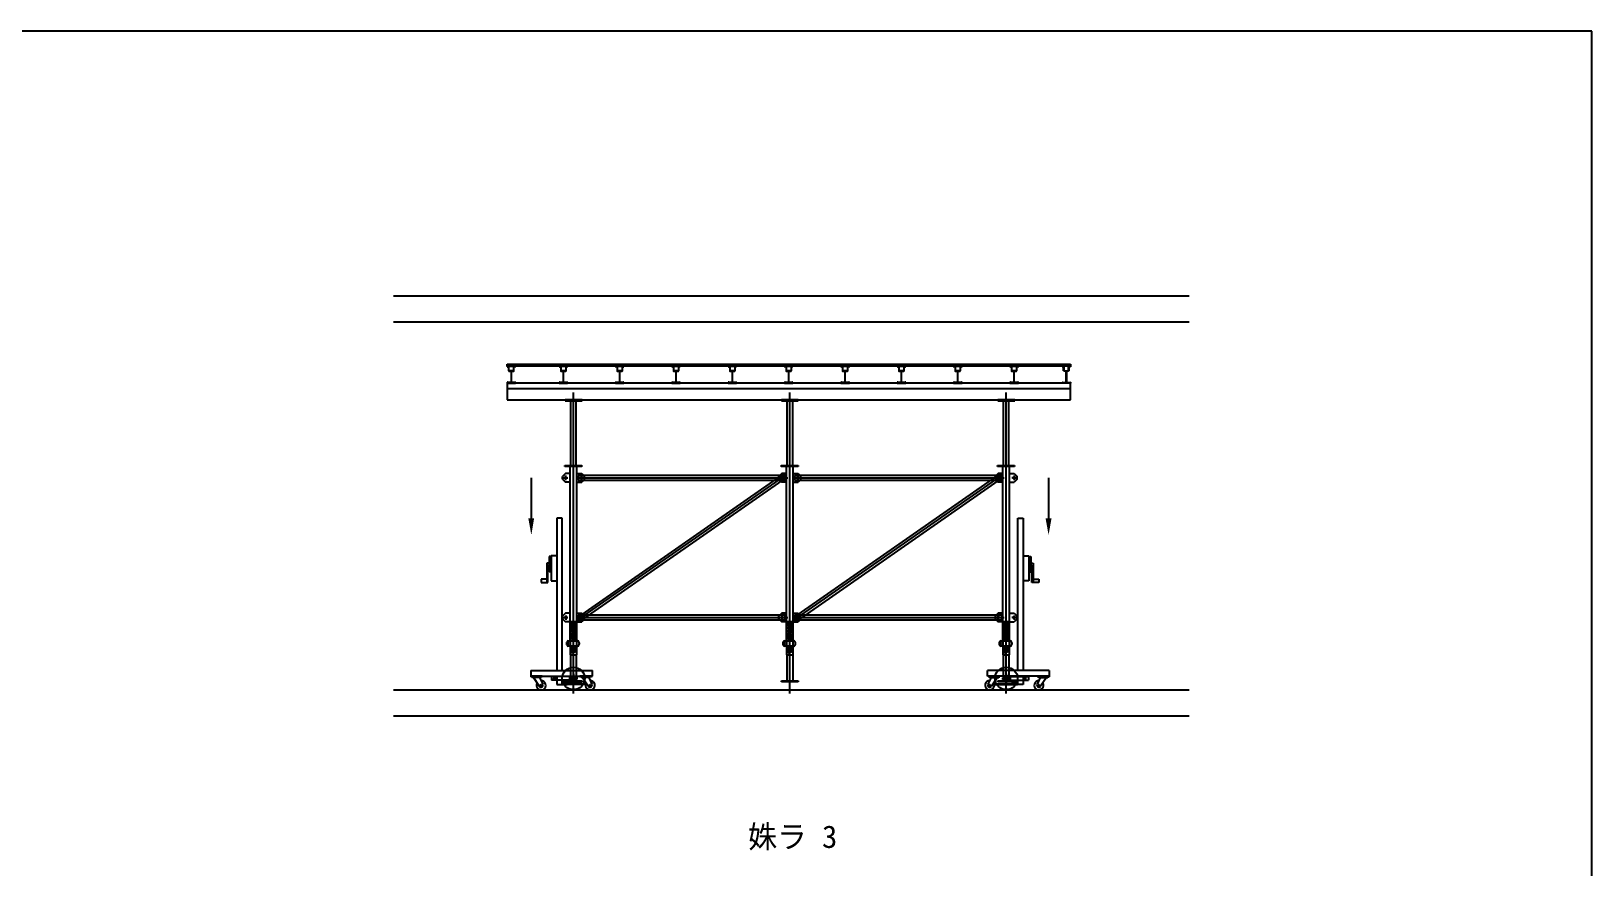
# Model space of a CAD drawing. Header units: metres. Extents: x 0 to 297, y 0 to 210.
# Drawn here: x 197.3 to 297, y 156.6 to 210 of the extents above; entities that cross this region are included whole.
import ezdxf

# ---------------------------------------------------------------- set-up
doc = ezdxf.new("R2010")
doc.units = ezdxf.units.M
for name, color, linetype in [(' ', 7, 'Continuous'), ('1', 7, 'Continuous'), ('120', 7, 'Continuous'), ('2', 7, 'Continuous'), ('38536', 7, 'Continuous'), ('5', 7, 'Continuous'), ('7', 7, 'Continuous')]:
    doc.layers.add(name, color=color, linetype=linetype)

msp = doc.modelspace()

# ---------------------------------------------------------------- linework, layer by layer
at = {"layer": ' '}
for p, q in [((231.94, 167.66), (231.94, 186.91)), ((245.76, 167.66), (245.76, 186.91)), ((259.59, 167.66), (259.59, 186.91)), ((230.87, 176.47), (230.51, 176.47)), ((230.51, 176.47), (230.51, 174.87)), ((260.66, 176.47), (261.02, 176.47)), ((261.02, 176.47), (261.02, 174.87)), ((230.51, 174.87), (230.87, 174.87)), ((261.02, 174.87), (260.66, 174.87)), ((231.72, 172.25), (231.72, 170.14)), ((232.15, 172.25), (231.72, 172.25)), ((232.15, 170.14), (232.15, 172.25)), ((245.55, 172.25), (245.55, 170.14)), ((245.98, 172.25), (245.55, 172.25)), ((245.98, 170.14), (245.98, 172.25)), ((259.37, 172.25), (259.37, 170.14)), ((259.8, 172.25), (259.37, 172.25)), ((259.8, 170.14), (259.8, 172.25)), ((231.72, 170.14), (232.15, 170.14)), ((245.55, 170.14), (245.98, 170.14)), ((259.37, 170.14), (259.8, 170.14)), ((229.21, 169.14), (233.15, 169.14)), ((229.21, 169.14), (229.21, 168.78)), ((229.21, 168.78), (233.15, 168.78)), ((233.15, 168.78), (233.15, 169.14)), ((262.32, 169.14), (258.38, 169.14)), ((258.38, 168.78), (258.38, 169.14)), ((262.32, 168.78), (258.38, 168.78)), ((262.32, 169.14), (262.32, 168.78)), ((231.54, 168.41), (231.21, 168.41)), ((231.21, 168.23), (231.54, 168.23)), ((231.54, 168.23), (231.54, 168.41)), ((259.98, 168.23), (259.98, 168.41)), ((259.98, 168.41), (260.32, 168.41)), ((260.32, 168.23), (259.98, 168.23))]:
    msp.add_line(p, q, dxfattribs=at)
for centre, start, end in [((229.86, 168.19), -211.99, 91.5), ((233, 168.19), -211.99, 91.5), ((258.53, 168.19), -271.5, 31.99), ((261.67, 168.19), -271.5, 31.99)]:
    msp.add_arc(centre, 0.3, start, end, dxfattribs=at)
for p, q in [((297, 210), (0, 210)), ((297, 0), (297, 210))]:
    msp.add_line(p, q)
at = {"layer": '1'}
for p, q in [((231.6, 171.04), (232.2, 171.04)), ((232.2, 170.68), (231.6, 170.68)), ((245.42, 171.04), (246.02, 171.04)), ((246.02, 170.68), (245.42, 170.68)), ((259.24, 171.04), (259.85, 171.04)), ((259.85, 170.68), (259.24, 170.68))]:
    msp.add_line(p, q, dxfattribs=at)
for centre, start, end in [((231.69, 170.86), 116.26, 243.74), ((232.11, 170.86), -63.74, 63.74), ((245.51, 170.86), 116.26, 243.74), ((245.93, 170.86), -63.74, 63.74), ((259.33, 170.86), 116.26, 243.74), ((259.76, 170.86), -63.74, 63.74)]:
    msp.add_arc(centre, 0.2, start, end, dxfattribs=at)
at = {"layer": '120'}
for p, q in [((227.69, 187.15), (263.69, 187.15)), ((245.35, 181.7), (232.18, 172.52)), ((232.19, 172.35), (245.56, 181.66)), ((232.23, 181.6), (232.23, 181.29)), ((245.47, 181.6), (232.23, 181.6)), ((245.53, 181.45), (245.35, 181.7)), ((245.47, 181.29), (245.47, 181.6)), ((259.18, 181.7), (246, 172.52)), ((246.02, 172.35), (259.39, 181.66)), ((246.05, 181.6), (246.05, 181.29)), ((259.3, 181.6), (246.05, 181.6)), ((259.35, 181.45), (259.18, 181.7)), ((259.3, 181.29), (259.3, 181.6)), ((232.14, 181.45), (245.63, 181.45)), ((232.23, 181.29), (245.47, 181.29)), ((232.35, 172.27), (245.53, 181.45)), ((245.96, 181.45), (259.45, 181.45)), ((246.05, 181.29), (259.3, 181.29)), ((246.18, 172.27), (259.35, 181.45)), ((232.14, 172.52), (245.63, 172.52)), ((232.18, 172.52), (232.35, 172.27)), ((232.23, 172.68), (232.23, 172.37)), ((245.47, 172.68), (232.23, 172.68)), ((245.47, 172.37), (245.47, 172.68)), ((245.96, 172.52), (259.45, 172.52)), ((246, 172.52), (246.18, 172.27)), ((246.05, 172.68), (246.05, 172.37)), ((259.3, 172.68), (246.05, 172.68)), ((259.3, 172.37), (259.3, 172.68)), ((232.23, 172.37), (245.47, 172.37)), ((246.05, 172.37), (259.3, 172.37))]:
    msp.add_line(p, q, dxfattribs=at)
for centre in [(232.44, 181.45), (245.26, 181.45), (245.26, 181.45), (246.27, 181.45), (259.08, 181.45), (259.09, 181.45), (232.44, 172.52), (232.44, 172.52), (245.26, 172.52), (246.27, 172.52), (246.27, 172.52), (259.08, 172.52)]:
    msp.add_circle(centre, 0.06, dxfattribs=at)
at = {"layer": '2'}
for p, q in [((231.21, 178.87), (230.87, 178.87)), ((230.87, 178.87), (230.87, 169.14)), ((231.21, 169.14), (231.21, 178.87)), ((260.32, 169.14), (260.32, 178.87)), ((260.32, 178.87), (260.66, 178.87)), ((260.66, 178.87), (260.66, 169.14)), ((230.38, 175.99), (230.23, 175.99)), ((230.23, 175.99), (230.23, 174.97)), ((230.3, 174.75), (230.3, 175.87)), ((230.3, 175.87), (230.38, 175.87)), ((230.51, 176.42), (230.38, 176.42)), ((230.38, 176.42), (230.38, 175.44)), ((261.02, 176.42), (261.15, 176.42)), ((261.15, 176.42), (261.15, 175.44)), ((261.15, 175.99), (261.3, 175.99)), ((261.23, 175.87), (261.15, 175.87)), ((261.23, 174.75), (261.23, 175.87)), ((261.3, 175.99), (261.3, 174.97)), ((230.23, 174.97), (229.86, 174.97)), ((229.86, 174.97), (229.86, 174.75)), ((229.86, 174.75), (230.3, 174.75)), ((230.23, 174.97), (230.23, 174.75)), ((230.51, 175.44), (230.38, 175.44)), ((261.02, 175.44), (261.15, 175.44)), ((261.67, 174.75), (261.23, 174.75)), ((261.3, 174.97), (261.3, 174.75)), ((261.3, 174.97), (261.67, 174.97)), ((261.67, 174.97), (261.67, 174.75)), ((229.21, 168.78), (229.21, 168.73)), ((229.94, 168.78), (229.21, 168.78)), ((229.94, 168.73), (229.21, 168.73)), ((229.28, 168.73), (229.28, 168.68)), ((229.86, 168.68), (229.28, 168.68)), ((229.38, 168.68), (229.75, 168.14)), ((229.77, 168.68), (229.97, 168.25)), ((229.86, 168.73), (229.86, 168.68)), ((229.94, 168.78), (229.94, 168.73)), ((230.87, 168.78), (230.87, 168.23)), ((231.21, 168.23), (231.21, 168.78)), ((233.08, 168.78), (232.35, 168.78)), ((232.35, 168.78), (232.35, 168.73)), ((233.08, 168.73), (232.35, 168.73)), ((232.42, 168.73), (232.42, 168.68)), ((233, 168.68), (232.42, 168.68)), ((232.52, 168.68), (232.89, 168.14)), ((232.91, 168.68), (233.11, 168.25)), ((233, 168.73), (233, 168.68)), ((233.08, 168.78), (233.08, 168.73)), ((258.62, 168.68), (258.42, 168.25)), ((258.45, 168.78), (259.18, 168.78)), ((258.45, 168.78), (258.45, 168.73)), ((258.45, 168.73), (259.18, 168.73)), ((258.52, 168.73), (258.52, 168.68)), ((258.52, 168.68), (259.11, 168.68)), ((259.01, 168.68), (258.64, 168.14)), ((259.11, 168.73), (259.11, 168.68)), ((259.18, 168.78), (259.18, 168.73)), ((260.32, 168.23), (260.32, 168.78)), ((260.66, 168.78), (260.66, 168.23)), ((261.76, 168.68), (261.56, 168.25)), ((261.59, 168.78), (261.59, 168.73)), ((261.59, 168.78), (262.32, 168.78)), ((261.59, 168.73), (262.32, 168.73)), ((261.66, 168.73), (261.66, 168.68)), ((261.66, 168.68), (262.25, 168.68)), ((262.15, 168.68), (261.78, 168.14)), ((262.25, 168.73), (262.25, 168.68)), ((262.32, 168.78), (262.32, 168.73)), ((230.87, 168.23), (231.21, 168.23)), ((260.66, 168.23), (260.32, 168.23))]:
    msp.add_line(p, q, dxfattribs=at)
for centre in [(229.86, 168.19), (233, 168.19), (258.53, 168.19), (261.67, 168.19)]:
    msp.add_circle(centre, 0.04, dxfattribs=at)
for centre, start, end in [((229.86, 168.19), -153.71, 26.29), ((233, 168.19), -153.71, 26.29), ((258.53, 168.19), 153.71, 333.71), ((261.67, 168.19), 153.71, 333.71)]:
    msp.add_arc(centre, 0.12, start, end, dxfattribs=at)
at = {"layer": '38536'}
for p, q in [((227.69, 188.72), (263.69, 188.72)), ((227.69, 188.59), (227.69, 188.72)), ((263.69, 188.59), (227.69, 188.59)), ((263.69, 188.72), (263.69, 188.59)), ((227.69, 187.51), (227.69, 186.43)), ((263.69, 187.51), (227.69, 187.51)), ((263.69, 186.43), (263.69, 187.51)), ((227.69, 186.43), (263.69, 186.43)), ((231.42, 181.72), (231.24, 181.54)), ((231.24, 181.36), (231.24, 181.54)), ((231.72, 181.72), (231.42, 181.72)), ((231.43, 181.59), (231.43, 181.31)), ((231.72, 181.18), (231.72, 181.72)), ((232.15, 181.18), (232.15, 181.72)), ((232.15, 181.72), (232.46, 181.72)), ((232.44, 181.59), (232.44, 181.31)), ((232.44, 181.59), (232.44, 181.31)), ((232.46, 181.72), (232.64, 181.54)), ((232.64, 181.36), (232.64, 181.54)), ((245.24, 181.72), (245.06, 181.54)), ((245.06, 181.36), (245.06, 181.54)), ((245.55, 181.72), (245.24, 181.72)), ((245.26, 181.59), (245.26, 181.31)), ((245.55, 181.18), (245.55, 181.72)), ((245.98, 181.18), (245.98, 181.72)), ((245.98, 181.72), (246.28, 181.72)), ((246.27, 181.59), (246.27, 181.31)), ((246.27, 181.59), (246.27, 181.31)), ((246.28, 181.72), (246.46, 181.54)), ((246.46, 181.36), (246.46, 181.54)), ((259.07, 181.72), (258.89, 181.54)), ((258.89, 181.36), (258.89, 181.54)), ((259.37, 181.72), (259.07, 181.72)), ((259.08, 181.59), (259.08, 181.31)), ((259.37, 181.18), (259.37, 181.72)), ((259.8, 181.18), (259.8, 181.72)), ((259.8, 181.72), (260.1, 181.72)), ((260.09, 181.59), (260.09, 181.31)), ((260.09, 181.59), (260.09, 181.31)), ((260.1, 181.72), (260.28, 181.54)), ((260.28, 181.36), (260.28, 181.54)), ((231.24, 181.36), (231.42, 181.18)), ((231.3, 181.45), (231.57, 181.45)), ((231.72, 181.18), (231.42, 181.18)), ((232.15, 181.18), (232.46, 181.18)), ((232.58, 181.45), (232.3, 181.45)), ((232.58, 181.45), (232.3, 181.45)), ((232.64, 181.36), (232.46, 181.18)), ((245.06, 181.36), (245.24, 181.18)), ((245.12, 181.45), (245.4, 181.45)), ((245.55, 181.18), (245.24, 181.18)), ((245.98, 181.18), (246.28, 181.18)), ((246.4, 181.45), (246.13, 181.45)), ((246.4, 181.45), (246.13, 181.45)), ((246.46, 181.36), (246.28, 181.18)), ((258.89, 181.36), (259.07, 181.18)), ((258.94, 181.45), (259.22, 181.45)), ((259.37, 181.18), (259.07, 181.18)), ((259.8, 181.18), (260.1, 181.18)), ((260.23, 181.45), (259.95, 181.45)), ((260.23, 181.45), (259.95, 181.45)), ((260.28, 181.36), (260.1, 181.18)), ((231.42, 172.79), (231.24, 172.61)), ((231.24, 172.43), (231.24, 172.61)), ((231.3, 172.52), (231.57, 172.52)), ((231.72, 172.79), (231.42, 172.79)), ((231.44, 172.66), (231.44, 172.38)), ((231.72, 172.25), (231.72, 172.79)), ((232.15, 172.25), (232.15, 172.79)), ((232.15, 172.79), (232.46, 172.79)), ((232.58, 172.52), (232.3, 172.52)), ((232.58, 172.52), (232.3, 172.52)), ((232.44, 172.66), (232.44, 172.38)), ((232.44, 172.66), (232.44, 172.38)), ((232.46, 172.79), (232.64, 172.61)), ((232.64, 172.43), (232.64, 172.61)), ((245.24, 172.79), (245.06, 172.61)), ((245.06, 172.43), (245.06, 172.61)), ((245.12, 172.52), (245.4, 172.52)), ((245.55, 172.79), (245.24, 172.79)), ((245.26, 172.66), (245.26, 172.38)), ((245.55, 172.25), (245.55, 172.79)), ((245.98, 172.25), (245.98, 172.79)), ((245.98, 172.79), (246.28, 172.79)), ((246.4, 172.52), (246.13, 172.52)), ((246.4, 172.52), (246.13, 172.52)), ((246.27, 172.66), (246.27, 172.38)), ((246.27, 172.66), (246.27, 172.38)), ((246.28, 172.79), (246.46, 172.61)), ((246.46, 172.43), (246.46, 172.61)), ((259.07, 172.79), (258.89, 172.61)), ((258.89, 172.43), (258.89, 172.61)), ((258.95, 172.52), (259.22, 172.52)), ((259.37, 172.79), (259.07, 172.79)), ((259.08, 172.66), (259.08, 172.38)), ((259.37, 172.25), (259.37, 172.79)), ((259.8, 172.25), (259.8, 172.79)), ((259.8, 172.79), (260.1, 172.79)), ((260.23, 172.52), (259.95, 172.52)), ((260.23, 172.52), (259.95, 172.52)), ((260.09, 172.66), (260.09, 172.38)), ((260.09, 172.66), (260.09, 172.38)), ((260.1, 172.79), (260.28, 172.61)), ((260.28, 172.43), (260.28, 172.61)), ((231.24, 172.43), (231.42, 172.25)), ((231.72, 172.25), (231.42, 172.25)), ((232.15, 172.25), (232.46, 172.25)), ((232.64, 172.43), (232.46, 172.25)), ((245.06, 172.43), (245.24, 172.25)), ((245.55, 172.25), (245.24, 172.25)), ((245.98, 172.25), (246.28, 172.25)), ((246.46, 172.43), (246.28, 172.25)), ((258.89, 172.43), (259.07, 172.25)), ((259.37, 172.25), (259.07, 172.25)), ((259.8, 172.25), (260.1, 172.25)), ((260.28, 172.43), (260.1, 172.25))]:
    msp.add_line(p, q, dxfattribs=at)
for centre in [(231.43, 181.45), (232.44, 181.45), (232.44, 181.45), (245.26, 181.45), (246.27, 181.45), (246.27, 181.45), (259.08, 181.45), (260.09, 181.45), (260.09, 181.45), (231.44, 172.52), (232.44, 172.52), (232.44, 172.52), (232.44, 172.52), (245.26, 172.52), (246.27, 172.52), (246.27, 172.52), (246.27, 172.52), (259.08, 172.52), (260.09, 172.52), (260.09, 172.52), (260.09, 172.52)]:
    msp.add_circle(centre, 0.06, dxfattribs=at)
at = {"layer": '5'}
for p, q in [((220.43, 193.09), (271.27, 193.09)), ((220.43, 191.43), (271.27, 191.43)), ((220.43, 167.89), (271.27, 167.89)), ((220.43, 166.23), (271.27, 166.23))]:
    msp.add_line(p, q, dxfattribs=at)
at = {"layer": '7'}
for p, q in [((227.81, 188.59), (227.69, 188.59)), ((227.69, 188.59), (227.69, 188.54)), ((227.69, 188.54), (227.71, 188.54)), ((227.71, 188.54), (227.71, 188.55)), ((227.73, 188.57), (227.78, 188.57)), ((227.79, 188.55), (227.79, 188.3)), ((227.81, 188.31), (227.81, 188.59)), ((227.81, 188.59), (228.11, 188.59)), ((228.23, 188.59), (228.11, 188.59)), ((228.11, 188.59), (228.11, 188.31)), ((228.13, 188.3), (228.13, 188.55)), ((228.15, 188.57), (228.19, 188.57)), ((228.21, 188.55), (228.21, 188.54)), ((228.21, 188.54), (228.23, 188.54)), ((228.23, 188.54), (228.23, 188.59)), ((231.14, 188.59), (231.02, 188.59)), ((231.02, 188.59), (231.02, 188.54)), ((231.02, 188.54), (231.04, 188.54)), ((231.04, 188.54), (231.04, 188.55)), ((231.06, 188.57), (231.11, 188.57)), ((231.12, 188.55), (231.12, 188.3)), ((231.14, 188.31), (231.14, 188.59)), ((231.14, 188.59), (231.44, 188.59)), ((231.56, 188.59), (231.44, 188.59)), ((231.44, 188.59), (231.44, 188.31)), ((231.46, 188.3), (231.46, 188.55)), ((231.48, 188.57), (231.52, 188.57)), ((231.54, 188.55), (231.54, 188.54)), ((231.54, 188.54), (231.56, 188.54)), ((231.56, 188.54), (231.56, 188.59)), ((234.74, 188.59), (234.62, 188.59)), ((234.62, 188.59), (234.62, 188.54)), ((234.62, 188.54), (234.64, 188.54)), ((234.64, 188.54), (234.64, 188.55)), ((234.66, 188.57), (234.71, 188.57)), ((234.72, 188.55), (234.72, 188.3)), ((234.74, 188.31), (234.74, 188.59)), ((234.74, 188.59), (235.04, 188.59)), ((235.16, 188.59), (235.04, 188.59)), ((235.04, 188.59), (235.04, 188.31)), ((235.06, 188.3), (235.06, 188.55)), ((235.08, 188.57), (235.12, 188.57)), ((235.14, 188.55), (235.14, 188.54)), ((235.14, 188.54), (235.16, 188.54)), ((235.16, 188.54), (235.16, 188.59)), ((238.34, 188.59), (238.22, 188.59)), ((238.22, 188.59), (238.22, 188.54)), ((238.22, 188.54), (238.24, 188.54)), ((238.24, 188.54), (238.24, 188.55)), ((238.26, 188.57), (238.31, 188.57)), ((238.32, 188.55), (238.32, 188.3)), ((238.34, 188.31), (238.34, 188.59)), ((238.34, 188.59), (238.64, 188.59)), ((238.76, 188.59), (238.64, 188.59)), ((238.64, 188.59), (238.64, 188.31)), ((238.66, 188.3), (238.66, 188.55)), ((238.68, 188.57), (238.72, 188.57)), ((238.74, 188.55), (238.74, 188.54)), ((238.74, 188.54), (238.76, 188.54)), ((238.76, 188.54), (238.76, 188.59)), ((241.94, 188.59), (241.82, 188.59)), ((241.82, 188.59), (241.82, 188.54)), ((241.82, 188.54), (241.84, 188.54)), ((241.84, 188.54), (241.84, 188.55)), ((241.86, 188.57), (241.91, 188.57)), ((241.92, 188.55), (241.92, 188.3)), ((241.94, 188.31), (241.94, 188.59)), ((241.94, 188.59), (242.24, 188.59)), ((242.36, 188.59), (242.24, 188.59)), ((242.24, 188.59), (242.24, 188.31)), ((242.26, 188.3), (242.26, 188.55)), ((242.28, 188.57), (242.32, 188.57)), ((242.34, 188.55), (242.34, 188.54)), ((242.34, 188.54), (242.36, 188.54)), ((242.36, 188.54), (242.36, 188.59)), ((245.54, 188.59), (245.42, 188.59)), ((245.42, 188.59), (245.42, 188.54)), ((245.42, 188.54), (245.44, 188.54)), ((245.44, 188.54), (245.44, 188.55)), ((245.46, 188.57), (245.51, 188.57)), ((245.52, 188.55), (245.52, 188.3)), ((245.54, 188.31), (245.54, 188.59)), ((245.54, 188.59), (245.84, 188.59)), ((245.96, 188.59), (245.84, 188.59)), ((245.84, 188.59), (245.84, 188.31)), ((245.86, 188.3), (245.86, 188.55)), ((245.88, 188.57), (245.92, 188.57)), ((245.94, 188.55), (245.94, 188.54)), ((245.94, 188.54), (245.96, 188.54)), ((245.96, 188.54), (245.96, 188.59)), ((249.14, 188.59), (249.02, 188.59)), ((249.02, 188.59), (249.02, 188.54)), ((249.02, 188.54), (249.04, 188.54)), ((249.04, 188.54), (249.04, 188.55)), ((249.06, 188.57), (249.11, 188.57)), ((249.12, 188.55), (249.12, 188.3)), ((249.14, 188.31), (249.14, 188.59)), ((249.14, 188.59), (249.44, 188.59)), ((249.56, 188.59), (249.44, 188.59)), ((249.44, 188.59), (249.44, 188.31)), ((249.46, 188.3), (249.46, 188.55)), ((249.48, 188.57), (249.52, 188.57)), ((249.54, 188.55), (249.54, 188.54)), ((249.54, 188.54), (249.56, 188.54)), ((249.56, 188.54), (249.56, 188.59)), ((252.74, 188.59), (252.62, 188.59)), ((252.62, 188.59), (252.62, 188.54)), ((252.62, 188.54), (252.64, 188.54)), ((252.64, 188.54), (252.64, 188.55)), ((252.66, 188.57), (252.71, 188.57)), ((252.72, 188.55), (252.72, 188.3)), ((252.74, 188.31), (252.74, 188.59)), ((252.74, 188.59), (253.04, 188.59)), ((253.16, 188.59), (253.04, 188.59)), ((253.04, 188.59), (253.04, 188.31)), ((253.06, 188.3), (253.06, 188.55)), ((253.08, 188.57), (253.12, 188.57)), ((253.14, 188.55), (253.14, 188.54)), ((253.14, 188.54), (253.16, 188.54)), ((253.16, 188.54), (253.16, 188.59)), ((256.34, 188.59), (256.22, 188.59)), ((256.22, 188.59), (256.22, 188.54)), ((256.22, 188.54), (256.24, 188.54)), ((256.24, 188.54), (256.24, 188.55)), ((256.26, 188.57), (256.31, 188.57)), ((256.32, 188.55), (256.32, 188.3)), ((256.34, 188.31), (256.34, 188.59)), ((256.34, 188.59), (256.64, 188.59)), ((256.76, 188.59), (256.64, 188.59)), ((256.64, 188.59), (256.64, 188.31)), ((256.66, 188.3), (256.66, 188.55)), ((256.68, 188.57), (256.72, 188.57)), ((256.74, 188.55), (256.74, 188.54)), ((256.74, 188.54), (256.76, 188.54)), ((256.76, 188.54), (256.76, 188.59)), ((259.94, 188.59), (259.82, 188.59)), ((259.82, 188.59), (259.82, 188.54)), ((259.82, 188.54), (259.84, 188.54)), ((259.84, 188.54), (259.84, 188.55)), ((259.86, 188.57), (259.91, 188.57)), ((259.92, 188.55), (259.92, 188.3)), ((259.94, 188.31), (259.94, 188.59)), ((259.94, 188.59), (260.24, 188.59)), ((260.36, 188.59), (260.24, 188.59)), ((260.24, 188.59), (260.24, 188.31)), ((260.26, 188.3), (260.26, 188.55)), ((260.28, 188.57), (260.32, 188.57)), ((260.34, 188.55), (260.34, 188.54)), ((260.34, 188.54), (260.36, 188.54)), ((260.36, 188.54), (260.36, 188.59)), ((263.15, 188.54), (263.15, 188.59)), ((263.15, 188.59), (263.27, 188.59)), ((263.17, 188.54), (263.15, 188.54)), ((263.17, 188.55), (263.17, 188.54)), ((263.24, 188.57), (263.19, 188.57)), ((263.25, 188.3), (263.25, 188.55)), ((263.27, 188.59), (263.27, 188.31)), ((263.57, 188.59), (263.27, 188.59)), ((263.57, 188.31), (263.57, 188.59)), ((263.57, 188.59), (263.69, 188.59)), ((263.59, 188.55), (263.59, 188.3)), ((263.65, 188.57), (263.61, 188.57)), ((263.67, 188.54), (263.67, 188.55)), ((263.69, 188.54), (263.67, 188.54)), ((263.69, 188.59), (263.69, 188.54)), ((227.72, 187.56), (227.69, 187.56)), ((227.69, 187.56), (227.69, 187.51)), ((227.69, 187.51), (228.23, 187.51)), ((227.72, 187.55), (227.72, 187.56)), ((227.93, 187.54), (227.73, 187.54)), ((227.82, 188.27), (227.93, 188.27)), ((228.09, 188.3), (227.83, 188.3)), ((227.95, 188.26), (227.95, 187.55)), ((227.97, 187.55), (227.97, 188.26)), ((227.99, 188.27), (228.1, 188.27)), ((228.19, 187.54), (227.99, 187.54)), ((228.23, 187.56), (228.2, 187.56)), ((228.2, 187.56), (228.2, 187.55)), ((228.23, 187.51), (228.23, 187.56)), ((231.05, 187.56), (231.02, 187.56)), ((231.02, 187.56), (231.02, 187.51)), ((231.02, 187.51), (231.56, 187.51)), ((231.05, 187.55), (231.05, 187.56)), ((231.26, 187.54), (231.06, 187.54)), ((231.15, 188.27), (231.26, 188.27)), ((231.42, 188.3), (231.16, 188.3)), ((231.28, 188.26), (231.28, 187.55)), ((231.3, 187.55), (231.3, 188.26)), ((231.32, 188.27), (231.43, 188.27)), ((231.52, 187.54), (231.32, 187.54)), ((231.56, 187.56), (231.53, 187.56)), ((231.53, 187.56), (231.53, 187.55)), ((231.56, 187.51), (231.56, 187.56)), ((234.65, 187.56), (234.62, 187.56)), ((234.62, 187.56), (234.62, 187.51)), ((234.62, 187.51), (235.16, 187.51)), ((234.65, 187.55), (234.65, 187.56)), ((234.86, 187.54), (234.66, 187.54)), ((234.75, 188.27), (234.86, 188.27)), ((235.02, 188.3), (234.76, 188.3)), ((234.88, 188.26), (234.88, 187.55)), ((234.9, 187.55), (234.9, 188.26)), ((234.92, 188.27), (235.03, 188.27)), ((235.12, 187.54), (234.92, 187.54)), ((235.16, 187.56), (235.13, 187.56)), ((235.13, 187.56), (235.13, 187.55)), ((235.16, 187.51), (235.16, 187.56)), ((238.25, 187.56), (238.22, 187.56)), ((238.22, 187.56), (238.22, 187.51)), ((238.22, 187.51), (238.76, 187.51)), ((238.25, 187.55), (238.25, 187.56)), ((238.46, 187.54), (238.26, 187.54)), ((238.35, 188.27), (238.46, 188.27)), ((238.62, 188.3), (238.36, 188.3)), ((238.48, 188.26), (238.48, 187.55)), ((238.5, 187.55), (238.5, 188.26)), ((238.52, 188.27), (238.63, 188.27)), ((238.72, 187.54), (238.52, 187.54)), ((238.76, 187.56), (238.73, 187.56)), ((238.73, 187.56), (238.73, 187.55)), ((238.76, 187.51), (238.76, 187.56)), ((241.85, 187.56), (241.82, 187.56)), ((241.82, 187.56), (241.82, 187.51)), ((241.82, 187.51), (242.36, 187.51)), ((241.85, 187.55), (241.85, 187.56)), ((242.06, 187.54), (241.86, 187.54)), ((241.95, 188.27), (242.06, 188.27)), ((242.22, 188.3), (241.96, 188.3)), ((242.08, 188.26), (242.08, 187.55)), ((242.1, 187.55), (242.1, 188.26)), ((242.12, 188.27), (242.23, 188.27)), ((242.32, 187.54), (242.12, 187.54)), ((242.36, 187.56), (242.33, 187.56)), ((242.33, 187.56), (242.33, 187.55)), ((242.36, 187.51), (242.36, 187.56)), ((245.45, 187.56), (245.42, 187.56)), ((245.42, 187.56), (245.42, 187.51)), ((245.42, 187.51), (245.96, 187.51)), ((245.45, 187.55), (245.45, 187.56)), ((245.66, 187.54), (245.46, 187.54)), ((245.55, 188.27), (245.66, 188.27)), ((245.82, 188.3), (245.56, 188.3)), ((245.68, 188.26), (245.68, 187.55)), ((245.7, 187.55), (245.7, 188.26)), ((245.72, 188.27), (245.83, 188.27)), ((245.92, 187.54), (245.72, 187.54)), ((245.96, 187.56), (245.93, 187.56)), ((245.93, 187.56), (245.93, 187.55)), ((245.96, 187.51), (245.96, 187.56)), ((249.05, 187.56), (249.02, 187.56)), ((249.02, 187.56), (249.02, 187.51)), ((249.02, 187.51), (249.56, 187.51)), ((249.05, 187.55), (249.05, 187.56)), ((249.26, 187.54), (249.06, 187.54)), ((249.15, 188.27), (249.26, 188.27)), ((249.42, 188.3), (249.16, 188.3)), ((249.28, 188.26), (249.28, 187.55)), ((249.3, 187.55), (249.3, 188.26)), ((249.32, 188.27), (249.43, 188.27)), ((249.52, 187.54), (249.32, 187.54)), ((249.56, 187.56), (249.53, 187.56)), ((249.53, 187.56), (249.53, 187.55)), ((249.56, 187.51), (249.56, 187.56)), ((252.65, 187.56), (252.62, 187.56)), ((252.62, 187.56), (252.62, 187.51)), ((252.62, 187.51), (253.16, 187.51)), ((252.65, 187.55), (252.65, 187.56)), ((252.86, 187.54), (252.66, 187.54)), ((252.75, 188.27), (252.86, 188.27)), ((253.02, 188.3), (252.76, 188.3)), ((252.88, 188.26), (252.88, 187.55)), ((252.9, 187.55), (252.9, 188.26)), ((252.92, 188.27), (253.03, 188.27)), ((253.12, 187.54), (252.92, 187.54)), ((253.16, 187.56), (253.13, 187.56)), ((253.13, 187.56), (253.13, 187.55)), ((253.16, 187.51), (253.16, 187.56)), ((256.25, 187.56), (256.22, 187.56)), ((256.22, 187.56), (256.22, 187.51)), ((256.22, 187.51), (256.76, 187.51)), ((256.25, 187.55), (256.25, 187.56)), ((256.46, 187.54), (256.26, 187.54)), ((256.35, 188.27), (256.46, 188.27)), ((256.62, 188.3), (256.36, 188.3)), ((256.48, 188.26), (256.48, 187.55)), ((256.5, 187.55), (256.5, 188.26)), ((256.52, 188.27), (256.63, 188.27)), ((256.72, 187.54), (256.52, 187.54)), ((256.76, 187.56), (256.73, 187.56)), ((256.73, 187.56), (256.73, 187.55)), ((256.76, 187.51), (256.76, 187.56)), ((259.85, 187.56), (259.82, 187.56)), ((259.82, 187.56), (259.82, 187.51)), ((259.82, 187.51), (260.36, 187.51)), ((259.85, 187.55), (259.85, 187.56)), ((260.06, 187.54), (259.86, 187.54)), ((259.95, 188.27), (260.06, 188.27)), ((260.22, 188.3), (259.96, 188.3)), ((260.08, 188.26), (260.08, 187.55)), ((260.1, 187.55), (260.1, 188.26)), ((260.12, 188.27), (260.23, 188.27)), ((260.32, 187.54), (260.12, 187.54)), ((260.36, 187.56), (260.33, 187.56)), ((260.33, 187.56), (260.33, 187.55)), ((260.36, 187.51), (260.36, 187.56)), ((263.15, 187.51), (263.15, 187.56)), ((263.15, 187.56), (263.18, 187.56)), ((263.69, 187.51), (263.15, 187.51)), ((263.18, 187.56), (263.18, 187.55)), ((263.19, 187.54), (263.39, 187.54)), ((263.39, 188.27), (263.28, 188.27)), ((263.29, 188.3), (263.55, 188.3)), ((263.41, 187.55), (263.41, 188.26)), ((263.43, 188.26), (263.43, 187.55)), ((263.56, 188.27), (263.45, 188.27)), ((263.45, 187.54), (263.65, 187.54)), ((263.66, 187.55), (263.66, 187.56)), ((263.66, 187.56), (263.69, 187.56)), ((263.69, 187.56), (263.69, 187.51)), ((232.48, 186.43), (231.4, 186.43)), ((231.4, 186.43), (231.4, 186.37)), ((231.4, 186.37), (232.48, 186.37)), ((231.77, 182.24), (231.77, 186.37)), ((232.11, 182.24), (232.11, 186.37)), ((232.48, 186.37), (232.48, 186.43)), ((246.3, 186.43), (245.22, 186.43)), ((245.22, 186.43), (245.22, 186.37)), ((245.22, 186.37), (246.3, 186.37)), ((245.59, 182.24), (245.59, 186.37)), ((245.94, 182.24), (245.94, 186.37)), ((246.3, 186.37), (246.3, 186.43)), ((260.13, 186.43), (259.05, 186.43)), ((259.05, 186.43), (259.05, 186.37)), ((259.05, 186.37), (260.13, 186.37)), ((259.41, 182.24), (259.41, 186.37)), ((259.76, 182.24), (259.76, 186.37)), ((260.13, 186.37), (260.13, 186.43)), ((231.39, 182.18), (231.39, 182.24)), ((231.39, 182.24), (232.47, 182.24)), ((232.47, 182.18), (231.39, 182.18)), ((231.72, 171.04), (231.72, 182.18)), ((232.15, 171.04), (232.15, 182.18)), ((232.47, 182.24), (232.47, 182.18)), ((245.21, 182.18), (245.21, 182.24)), ((245.21, 182.24), (246.29, 182.24)), ((246.29, 182.18), (245.21, 182.18)), ((245.55, 171.04), (245.55, 182.18)), ((245.98, 171.04), (245.98, 182.18)), ((246.29, 182.24), (246.29, 182.18)), ((259.03, 182.18), (259.03, 182.24)), ((259.03, 182.24), (260.11, 182.24)), ((260.11, 182.18), (259.03, 182.18)), ((259.37, 171.04), (259.37, 182.18)), ((259.8, 171.04), (259.8, 182.18)), ((260.11, 182.24), (260.11, 182.18)), ((229.24, 181.45), (229.24, 178.21)), ((262.29, 181.45), (262.29, 178.21)), ((231.72, 172.25), (232.15, 172.25)), ((232.15, 172.2), (231.72, 172.08)), ((231.87, 171.9), (231.72, 171.86)), ((231.87, 171.68), (231.72, 171.65)), ((231.87, 172.01), (231.79, 171.99)), ((231.87, 171.79), (231.79, 171.77)), ((231.87, 171.58), (231.8, 171.56)), ((231.87, 171.99), (231.87, 171.04)), ((231.95, 172.06), (231.93, 172.06)), ((232.08, 172.07), (231.99, 172.04)), ((232.01, 171.04), (232.01, 171.99)), ((232.15, 171.98), (232.01, 171.94)), ((232.08, 171.85), (232.01, 171.83)), ((232.15, 171.76), (232.01, 171.72)), ((232.08, 171.63), (232.01, 171.61)), ((232.15, 171.54), (232.01, 171.51)), ((245.55, 172.25), (245.98, 172.25)), ((245.98, 172.2), (245.55, 172.08)), ((245.69, 171.9), (245.55, 171.86)), ((245.69, 171.68), (245.55, 171.65)), ((245.69, 172.01), (245.62, 171.99)), ((245.69, 171.79), (245.62, 171.77)), ((245.69, 171.58), (245.62, 171.56)), ((245.69, 171.99), (245.69, 171.04)), ((245.77, 172.06), (245.76, 172.06)), ((245.91, 172.07), (245.81, 172.04)), ((245.83, 171.04), (245.83, 171.99)), ((245.98, 171.98), (245.83, 171.94)), ((245.91, 171.85), (245.83, 171.83)), ((245.98, 171.76), (245.83, 171.72)), ((245.91, 171.63), (245.83, 171.61)), ((245.98, 171.54), (245.83, 171.51)), ((259.37, 172.25), (259.8, 172.25)), ((259.8, 172.2), (259.37, 172.08)), ((259.51, 171.9), (259.37, 171.86)), ((259.51, 171.68), (259.37, 171.65)), ((259.52, 172.01), (259.44, 171.99)), ((259.51, 171.79), (259.44, 171.77)), ((259.51, 171.58), (259.44, 171.56)), ((259.51, 171.99), (259.51, 171.04)), ((259.59, 172.06), (259.58, 172.06)), ((259.73, 172.07), (259.63, 172.04)), ((259.66, 171.04), (259.66, 171.99)), ((259.8, 171.98), (259.66, 171.94)), ((259.73, 171.85), (259.66, 171.83)), ((259.8, 171.76), (259.66, 171.72)), ((259.73, 171.63), (259.66, 171.61)), ((259.8, 171.54), (259.66, 171.51)), ((231.87, 171.47), (231.72, 171.43)), ((231.87, 171.25), (231.72, 171.21)), ((231.72, 170.68), (231.72, 170.14)), ((231.87, 170.59), (231.72, 170.55)), ((231.87, 171.36), (231.8, 171.34)), ((231.87, 171.14), (231.8, 171.12)), ((231.87, 170.68), (231.87, 170.45)), ((232.15, 171.11), (231.9, 171.04)), ((232.08, 171.42), (232.01, 171.4)), ((232.15, 171.33), (232.01, 171.29)), ((232.08, 171.2), (232.01, 171.18)), ((232.01, 170.45), (232.01, 170.68)), ((232.15, 170.67), (232.01, 170.63)), ((232.08, 170.54), (232.01, 170.52)), ((232.15, 170.14), (232.15, 170.68)), ((245.69, 171.47), (245.55, 171.43)), ((245.69, 171.25), (245.55, 171.21)), ((245.55, 170.68), (245.55, 170.14)), ((245.69, 170.59), (245.55, 170.55)), ((245.69, 171.36), (245.62, 171.34)), ((245.69, 171.14), (245.62, 171.12)), ((245.69, 170.68), (245.69, 170.45)), ((245.98, 171.11), (245.73, 171.04)), ((245.91, 171.42), (245.83, 171.4)), ((245.98, 171.33), (245.83, 171.29)), ((245.91, 171.2), (245.83, 171.18)), ((245.83, 170.45), (245.83, 170.68)), ((245.98, 170.67), (245.83, 170.63)), ((245.91, 170.54), (245.83, 170.52)), ((245.98, 170.14), (245.98, 170.68)), ((259.51, 171.47), (259.37, 171.43)), ((259.51, 171.25), (259.37, 171.21)), ((259.37, 170.68), (259.37, 170.14)), ((259.51, 170.59), (259.37, 170.55)), ((259.51, 171.36), (259.44, 171.34)), ((259.51, 171.14), (259.44, 171.12)), ((259.51, 170.68), (259.51, 170.45)), ((259.8, 171.11), (259.55, 171.04)), ((259.73, 171.42), (259.66, 171.4)), ((259.8, 171.33), (259.66, 171.29)), ((259.73, 171.2), (259.66, 171.18)), ((259.66, 170.45), (259.66, 170.68)), ((259.8, 170.67), (259.66, 170.63)), ((259.73, 170.54), (259.66, 170.52)), ((259.8, 170.14), (259.8, 170.68)), ((232.15, 170.45), (231.72, 170.34)), ((231.72, 170.14), (232.15, 170.14)), ((231.76, 168.47), (231.76, 170.15)), ((231.87, 170.48), (231.8, 170.47)), ((232.08, 170.33), (231.8, 170.25)), ((231.93, 170.38), (231.95, 170.38)), ((232.11, 170.14), (232.11, 168.47)), ((245.98, 170.45), (245.55, 170.34)), ((245.55, 170.14), (245.98, 170.14)), ((245.59, 168.47), (245.59, 170.15)), ((245.69, 170.48), (245.62, 170.47)), ((245.91, 170.33), (245.62, 170.25)), ((245.76, 170.38), (245.77, 170.38)), ((245.94, 170.14), (245.94, 168.47)), ((259.8, 170.45), (259.37, 170.34)), ((259.37, 170.14), (259.8, 170.14)), ((259.41, 168.47), (259.41, 170.15)), ((259.51, 170.48), (259.44, 170.47)), ((259.73, 170.33), (259.44, 170.25)), ((259.58, 170.38), (259.6, 170.38)), ((259.76, 170.14), (259.76, 168.47)), ((230.53, 168.74), (230.53, 168.52)), ((231.22, 168.74), (230.53, 168.74)), ((231.22, 168.52), (230.53, 168.52)), ((231.93, 168.74), (231.22, 168.74)), ((231.93, 168.52), (231.22, 168.52)), ((232.22, 168.63), (231.64, 168.63)), ((231.93, 168.92), (231.93, 168.34)), ((259.3, 168.63), (259.89, 168.63)), ((259.59, 168.92), (259.59, 168.34)), ((259.59, 168.74), (260.31, 168.74)), ((259.59, 168.52), (260.31, 168.52)), ((260.31, 168.74), (261, 168.74)), ((260.31, 168.52), (261, 168.52)), ((261, 168.74), (261, 168.52)), ((231.21, 168.29), (231.21, 168.24)), ((232.65, 168.29), (231.21, 168.29)), ((232.65, 168.24), (231.21, 168.24)), ((231.4, 168.47), (232.48, 168.47)), ((231.4, 168.42), (231.4, 168.47)), ((232.48, 168.42), (231.4, 168.42)), ((232.48, 168.47), (232.48, 168.42)), ((232.65, 168.29), (232.65, 168.24)), ((245.22, 168.47), (246.3, 168.47)), ((245.22, 168.42), (245.22, 168.47)), ((246.3, 168.42), (245.22, 168.42)), ((246.3, 168.47), (246.3, 168.42)), ((258.87, 168.29), (260.31, 168.29)), ((258.87, 168.29), (258.87, 168.24)), ((258.87, 168.24), (260.31, 168.24)), ((259.05, 168.47), (260.13, 168.47)), ((259.05, 168.42), (259.05, 168.47)), ((260.13, 168.42), (259.05, 168.42)), ((260.13, 168.47), (260.13, 168.42)), ((260.31, 168.29), (260.31, 168.24))]:
    msp.add_line(p, q, dxfattribs=at)
for centre, radius in [((231.58, 170.86), 0.05), ((231.94, 170.62), 0.06), ((245.4, 170.86), 0.05), ((245.76, 170.62), 0.06), ((259.23, 170.86), 0.05), ((259.59, 170.62), 0.06), ((230.74, 168.63), 0.06), ((231.93, 168.63), 0.72), ((231.93, 168.63), 0.15), ((259.59, 168.63), 0.72), ((259.59, 168.63), 0.15), ((260.78, 168.63), 0.06)]:
    msp.add_circle(centre, radius, dxfattribs=at)
for centre, radius, start, end in [((227.71, 188.57), 0.01, 270, 360), ((227.79, 188.57), 0.01, 180, 270.06), ((228.13, 188.57), 0.01, 269.94, 359.94), ((228.21, 188.57), 0.01, 180, 270.06), ((231.04, 188.57), 0.01, 269.94, 360), ((231.12, 188.57), 0.01, 180, 270), ((231.46, 188.57), 0.01, 269.94, 359.94), ((231.54, 188.57), 0.01, 180, 270.06), ((234.64, 188.57), 0.01, 269.94, 359.94), ((234.72, 188.57), 0.01, 180, 270.06), ((235.06, 188.57), 0.01, 269.94, 359.94), ((235.14, 188.57), 0.01, 180, 270.06), ((238.24, 188.57), 0.01, 270, 360), ((238.32, 188.57), 0.01, 180, 270.06), ((238.66, 188.57), 0.01, 270, 360), ((238.74, 188.57), 0.01, 180, 270.06), ((241.84, 188.57), 0.01, 269.94, 359.94), ((241.92, 188.57), 0.01, 180, 270.06), ((242.26, 188.57), 0.01, 269.94, 359.94), ((242.34, 188.57), 0.01, 180, 270.06), ((245.44, 188.57), 0.01, 269.94, 359.94), ((245.52, 188.57), 0.01, 180, 270.06), ((245.86, 188.57), 0.01, 269.94, 360), ((245.94, 188.57), 0.01, 180, 270), ((249.04, 188.57), 0.01, 269.94, 360), ((249.12, 188.57), 0.01, 180, 270), ((249.46, 188.57), 0.01, 269.94, 359.94), ((249.54, 188.57), 0.01, 180, 270.06), ((252.64, 188.57), 0.01, 269.94, 359.94), ((252.72, 188.57), 0.01, 180, 270.06), ((253.06, 188.57), 0.01, 269.94, 359.94), ((253.14, 188.57), 0.01, 180, 270.06), ((256.24, 188.57), 0.01, 270, 359.94), ((256.32, 188.57), 0.01, 180.12, 270), ((256.66, 188.57), 0.01, 270, 359.94), ((256.74, 188.57), 0.01, 180.12, 270), ((259.84, 188.57), 0.01, 270, 359.94), ((259.92, 188.57), 0.01, 180.12, 270), ((260.26, 188.57), 0.01, 270, 359.94), ((260.34, 188.57), 0.01, 180.12, 270), ((263.19, 188.55), 0.01, 90, 180.06), ((263.24, 188.55), 0.01, -0.06, 90), ((263.61, 188.55), 0.01, 90, 180.06), ((263.65, 188.55), 0.01, -0.06, 90), ((227.72, 187.54), 0.01, 0, 90), ((227.82, 188.3), 0.03, 180, 270), ((227.81, 188.3), 0.01, 0, 90), ((227.95, 188.27), 0.01, 180, 270), ((227.95, 187.54), 0.01, 90, 180), ((227.97, 188.27), 0.01, 270, 360), ((227.97, 187.54), 0.01, 0, 90), ((228.11, 188.3), 0.01, 90, 180), ((228.1, 188.3), 0.03, -89.97, 0.03), ((228.2, 187.54), 0.01, 90, 180), ((231.05, 187.54), 0.01, 0, 90), ((231.15, 188.3), 0.03, 180, 270), ((231.14, 188.3), 0.01, 0, 90), ((231.28, 188.27), 0.01, 180, 269.94), ((231.28, 187.54), 0.01, 90.06, 180), ((231.3, 188.27), 0.01, 270, 360), ((231.3, 187.54), 0.01, 0, 90), ((231.44, 188.3), 0.01, 90.06, 180), ((231.43, 188.3), 0.03, -90, 0.03), ((231.53, 187.54), 0.01, 90, 180), ((234.65, 187.54), 0.01, -0.06, 89.94), ((234.75, 188.3), 0.03, 180, 270), ((234.74, 188.3), 0.01, 0, 90), ((234.88, 188.27), 0.01, 180, 270), ((234.88, 187.54), 0.01, 90, 180), ((234.9, 188.27), 0.01, 270, 360), ((234.9, 187.54), 0.01, 0, 90), ((235.04, 188.3), 0.01, 90, 180), ((235.03, 188.3), 0.03, -90, 0.03), ((235.13, 187.54), 0.01, 90, 180), ((238.25, 187.54), 0.01, 0, 90), ((238.35, 188.3), 0.03, 180, 270), ((238.34, 188.3), 0.01, 0, 90), ((238.48, 188.27), 0.01, 180, 270), ((238.48, 187.54), 0.01, 90, 180), ((238.5, 188.27), 0.01, 270, 360), ((238.5, 187.54), 0.01, 0, 90), ((238.64, 188.3), 0.01, 90, 180), ((238.63, 188.3), 0.03, 270, 360), ((238.73, 187.54), 0.01, 90, 180), ((241.85, 187.54), 0.01, 0, 90), ((241.95, 188.3), 0.03, 180, 269.97), ((241.94, 188.3), 0.01, 0, 90), ((242.08, 188.27), 0.01, 180, 270), ((242.08, 187.54), 0.01, 90, 180), ((242.1, 188.27), 0.01, 270, 360), ((242.1, 187.54), 0.01, 0, 90), ((242.24, 188.3), 0.01, 90, 180), ((242.23, 188.3), 0.03, -89.97, 0.03), ((242.33, 187.54), 0.01, 90, 180), ((245.45, 187.54), 0.01, 0, 90), ((245.55, 188.3), 0.03, 180, 269.97), ((245.54, 188.3), 0.01, -0.06, 90), ((245.68, 188.27), 0.01, 180, 270), ((245.68, 187.54), 0.01, 90, 180), ((245.7, 188.27), 0.01, -90, 0.06), ((245.7, 187.54), 0.01, -0.06, 90), ((245.84, 188.3), 0.01, 90, 180), ((245.83, 188.3), 0.03, 270, 360), ((245.93, 187.54), 0.01, 90, 180), ((249.05, 187.54), 0.01, 0, 90), ((249.15, 188.3), 0.03, 180, 270), ((249.14, 188.3), 0.01, 0, 90), ((249.28, 188.27), 0.01, 180, 269.94), ((249.28, 187.54), 0.01, 90.06, 180), ((249.3, 188.27), 0.01, 270, 360), ((249.3, 187.54), 0.01, 0, 90), ((249.44, 188.3), 0.01, 90.06, 180), ((249.43, 188.3), 0.03, -90, 0.03), ((249.53, 187.54), 0.01, 90, 180), ((252.65, 187.54), 0.01, -0.06, 89.94), ((252.75, 188.3), 0.03, 180, 270), ((252.74, 188.3), 0.01, 0, 90), ((252.88, 188.27), 0.01, 180, 270), ((252.88, 187.54), 0.01, 90, 180), ((252.9, 188.27), 0.01, 270, 360), ((252.9, 187.54), 0.01, 0, 90), ((253.04, 188.3), 0.01, 90, 180), ((253.03, 188.3), 0.03, -90, 0.03), ((253.13, 187.54), 0.01, 90, 180), ((256.25, 187.54), 0.01, 0, 90), ((256.35, 188.3), 0.03, 180, 270), ((256.34, 188.3), 0.01, 0, 90), ((256.48, 188.27), 0.01, 180, 270), ((256.48, 187.54), 0.01, 90, 180), ((256.5, 188.27), 0.01, 270, 360), ((256.5, 187.54), 0.01, 0, 90), ((256.64, 188.3), 0.01, 90, 180), ((256.63, 188.3), 0.03, -89.94, 0.03), ((256.73, 187.54), 0.01, 90, 180.06), ((259.85, 187.54), 0.01, 0, 90), ((259.95, 188.3), 0.03, 180, 270), ((259.94, 188.3), 0.01, 0, 90), ((260.08, 188.27), 0.01, 180, 270), ((260.08, 187.54), 0.01, 90, 180), ((260.1, 188.27), 0.01, 270, 360), ((260.1, 187.54), 0.01, 0, 90), ((260.24, 188.3), 0.01, 90, 180), ((260.23, 188.3), 0.03, 270, 360), ((260.33, 187.54), 0.01, 90, 180), ((263.19, 187.55), 0.01, 180, 270), ((263.25, 188.27), 0.03, 0, 90), ((263.29, 188.31), 0.01, 180, 270), ((263.39, 188.26), 0.01, 0, 90), ((263.39, 187.55), 0.01, 270, 360), ((263.45, 188.26), 0.01, 90, 180), ((263.45, 187.55), 0.01, 180, 270), ((263.55, 188.31), 0.01, 270, 360), ((263.59, 188.27), 0.03, 90, 180), ((263.65, 187.55), 0.01, 270, 360), ((231.93, 171.99), 0.06, 90, 180), ((231.95, 171.99), 0.06, 0.04, 90), ((245.76, 171.99), 0.06, 90, 180), ((245.77, 171.99), 0.06, 0.04, 90), ((259.58, 171.99), 0.06, 90, 180), ((259.59, 171.99), 0.06, 0.04, 90), ((231.93, 170.45), 0.06, 180, 271.41), ((231.95, 170.45), 0.06, -88.59, 0.04), ((245.76, 170.45), 0.06, 180, 271.41), ((245.77, 170.45), 0.06, -88.59, 0.04), ((259.58, 170.45), 0.06, 180, 271.41), ((259.59, 170.45), 0.06, -88.59, 0.04)]:
    msp.add_arc(centre, radius, start, end, dxfattribs=at)
for points in [[(229.42, 178.86), (229.05, 178.86), (229.24, 177.8)], [(262.1, 178.86), (262.48, 178.86), (262.29, 177.8)]]:
    msp.add_solid(points, dxfattribs=at)

# ---------------------------------------------------------------- texts
msp.add_text('      姝ラ 3', height=1.44).set_placement((237.21, 157.79))

doc.saveas('drawing.dxf')
